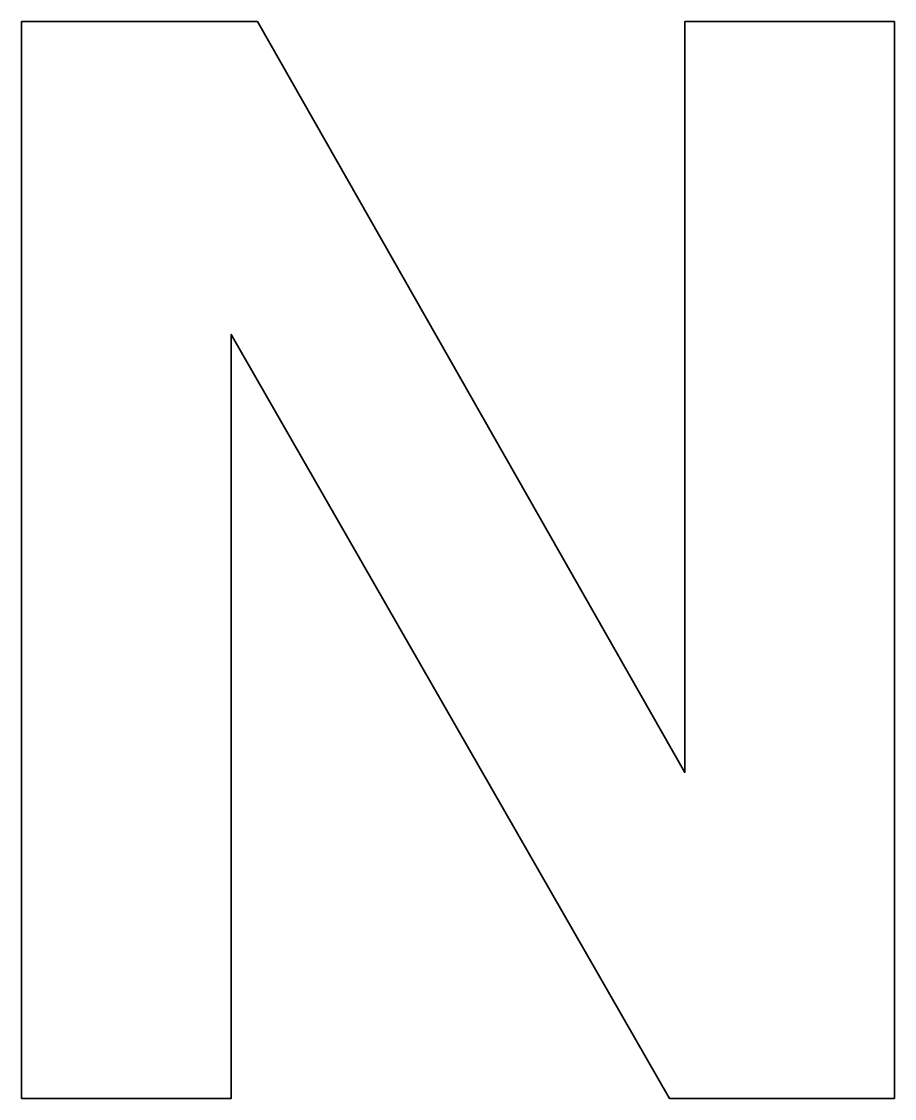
# Model space of a CAD drawing. Header units: inches. Extents: x 0 to 105, y 0 to 130.
import ezdxf

# ---------------------------------------------------------------- set-up
doc = ezdxf.new("R2010")
doc.units = ezdxf.units.IN
doc.header["$MEASUREMENT"] = 0
doc.layers.add('Layer 1', color=7, linetype='Continuous')

msp = doc.modelspace()

# ---------------------------------------------------------------- linework, layer by layer
at = {"layer": 'Layer 1', "color": 179, "lineweight": 35, "true_color": 0x231f20}
msp.add_lwpolyline([(0, 130), (28.48, 130), (80.08, 39.35), (80.08, 130), (105.39, 130), (105.39, 0), (78.23, 0), (25.31, 92.24), (25.31, 0), (0, 0), (0, 130)], dxfattribs=at)

doc.saveas('drawing.dxf')
